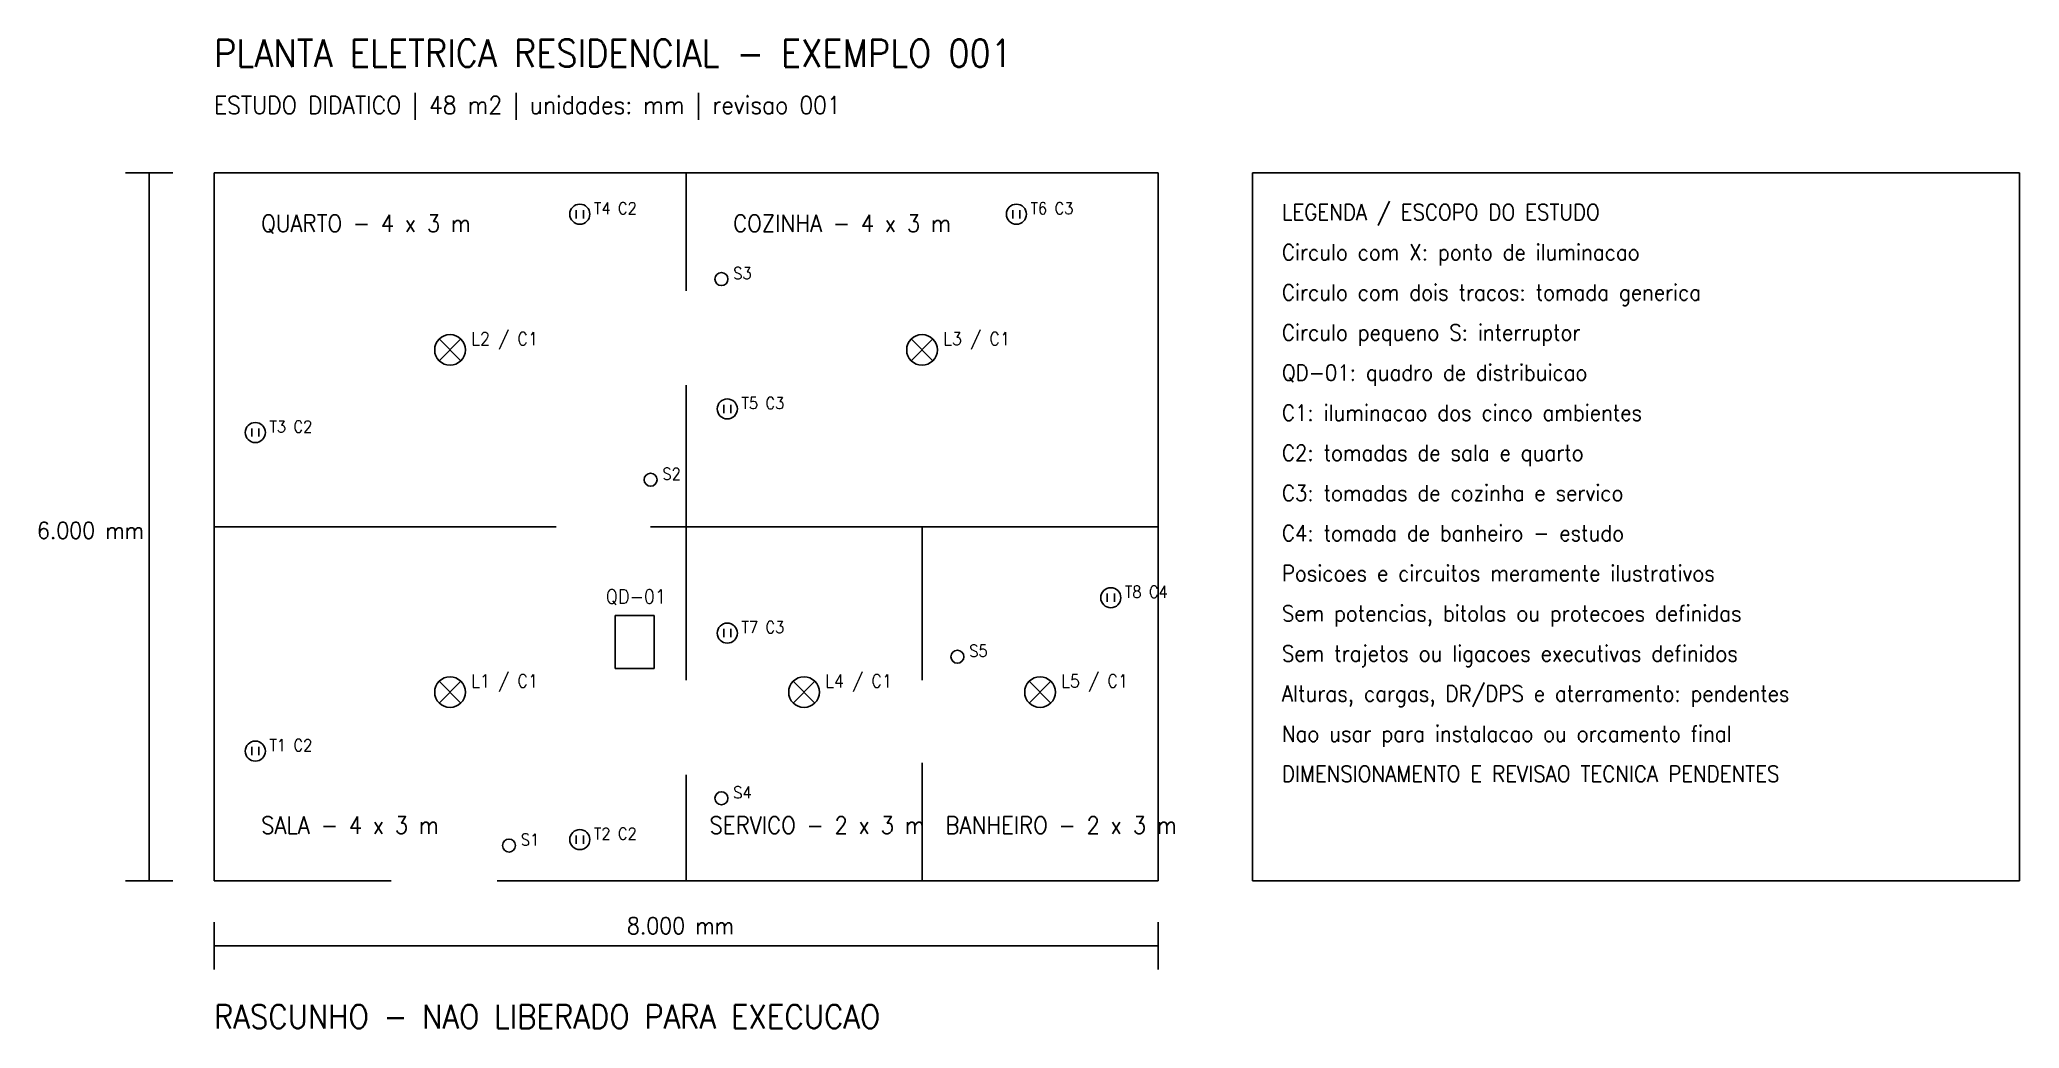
# Model space of a CAD drawing. Extents: x -1478 to 15300, y -1250 to 7130.
import ezdxf

# ---------------------------------------------------------------- set-up
doc = ezdxf.new("R2010")
doc.units = 0
for name, color, linetype in [('ARQUITETURA', 7, 'CONTINUOUS'), ('COTAS', 8, 'CONTINUOUS'), ('ILUMINACAO', 2, 'CONTINUOUS'), ('INTERRUPTORES', 3, 'CONTINUOUS'), ('LEGENDA', 7, 'CONTINUOUS'), ('QUADRO', 1, 'CONTINUOUS'), ('TEXTOS', 7, 'CONTINUOUS'), ('TOMADAS', 4, 'CONTINUOUS')]:
    doc.layers.add(name, color=color, linetype=linetype)
doc.styles.get("Standard").update_dxf_attribs({"font": 'standard'})

msp = doc.modelspace()

# ---------------------------------------------------------------- linework, layer by layer
at = {"layer": 'ARQUITETURA'}
for p, q in [((8000, 6000), (0, 6000)), ((0, 6000), (0, 0)), ((4000, 5000), (4000, 6000)), ((8000, 0), (8000, 6000)), ((4000, 1700), (4000, 4200)), ((0, 3000), (2900, 3000)), ((3700, 3000), (8000, 3000)), ((6000, 1700), (6000, 3000)), ((4000, 0), (4000, 900)), ((6000, 0), (6000, 1000)), ((0, 0), (1500, 0)), ((2400, 0), (8000, 0))]:
    msp.add_line(p, q, dxfattribs=at)
at = {"layer": 'COTAS'}
for p, q in [((-750, 6000), (-350, 6000)), ((-550, 0), (-550, 6000)), ((-750, 0), (-350, 0)), ((0, -750), (0, -350)), ((8000, -750), (8000, -350)), ((0, -550), (8000, -550))]:
    msp.add_line(p, q, dxfattribs=at)
at = {"layer": 'ILUMINACAO'}
for p, q in [((1910, 4410), (2090, 4590)), ((1910, 4590), (2090, 4410)), ((5910, 4410), (6090, 4590)), ((5910, 4590), (6090, 4410)), ((1910, 1510), (2090, 1690)), ((1910, 1690), (2090, 1510)), ((4910, 1510), (5090, 1690)), ((4910, 1690), (5090, 1510)), ((6910, 1510), (7090, 1690)), ((6910, 1690), (7090, 1510))]:
    msp.add_line(p, q, dxfattribs=at)
for centre in [(2000, 4500), (6000, 4500), (2000, 1600), (5000, 1600), (7000, 1600)]:
    msp.add_circle(centre, 130, dxfattribs=at)
at = {"layer": 'INTERRUPTORES'}
for centre in [(4300, 5100), (3700, 3400), (6300, 1900), (4300, 700), (2500, 300)]:
    msp.add_circle(centre, 55, dxfattribs=at)
at = {"layer": 'LEGENDA'}
for p, q in [((15300, 6000), (8800, 6000)), ((8800, 6000), (8800, 0)), ((15300, 0), (15300, 6000)), ((8800, 0), (15300, 0))]:
    msp.add_line(p, q, dxfattribs=at)
at = {"layer": 'QUADRO'}
for p, q in [((3730, 2250), (3400, 2250)), ((3400, 2250), (3400, 1800)), ((3730, 1800), (3730, 2250)), ((3400, 1800), (3730, 1800))]:
    msp.add_line(p, q, dxfattribs=at)
at = {"layer": 'TOMADAS'}
for p, q in [((3070, 5615), (3070, 5685)), ((3130, 5615), (3130, 5685)), ((6770, 5615), (6770, 5685)), ((6830, 5615), (6830, 5685)), ((4320, 3965), (4320, 4035)), ((4380, 3965), (4380, 4035)), ((320, 3765), (320, 3835)), ((380, 3765), (380, 3835)), ((7570, 2365), (7570, 2435)), ((7630, 2365), (7630, 2435)), ((4320, 2065), (4320, 2135)), ((4380, 2065), (4380, 2135)), ((320, 1065), (320, 1135)), ((380, 1065), (380, 1135)), ((3070, 315), (3070, 385)), ((3130, 315), (3130, 385))]:
    msp.add_line(p, q, dxfattribs=at)
for centre in [(3100, 5650), (6800, 5650), (4350, 4000), (350, 3800), (7600, 2400), (4350, 2100), (350, 1100), (3100, 350)]:
    msp.add_circle(centre, 85, dxfattribs=at)

# ---------------------------------------------------------------- texts
at = {"layer": 'COTAS'}
for s, p in [('6.000 mm', (-1500, 2900)), ('8.000 mm', (3500, -450))]:
    msp.add_text(s, height=140, dxfattribs=at).set_placement(p)
at = {"layer": 'ILUMINACAO'}
for s, p in [('L2 / C1', (2180, 4540)), ('L3 / C1', (6180, 4540)), ('L1 / C1', (2180, 1640)), ('L4 / C1', (5180, 1640)), ('L5 / C1', (7180, 1640))]:
    msp.add_text(s, height=110, dxfattribs=at).set_placement(p)
at = {"layer": 'INTERRUPTORES'}
for s, p in [('S3', (4400, 5100)), ('S2', (3800, 3400)), ('S5', (6400, 1900)), ('S4', (4400, 700)), ('S1', (2600, 300))]:
    msp.add_text(s, height=100, dxfattribs=at).set_placement(p)
at = {"layer": 'LEGENDA'}
for s, p in [('LEGENDA / ESCOPO DO ESTUDO', (9050, 5600)), ('Circulo com X: ponto de iluminacao', (9050, 5260)), ('Circulo com dois tracos: tomada generica', (9050, 4920)), ('Circulo pequeno S: interruptor', (9050, 4580)), ('QD-01: quadro de distribuicao', (9050, 4240)), ('C1: iluminacao dos cinco ambientes', (9050, 3900)), ('C2: tomadas de sala e quarto', (9050, 3560)), ('C3: tomadas de cozinha e servico', (9050, 3220)), ('C4: tomada de banheiro - estudo', (9050, 2880)), ('Posicoes e circuitos meramente ilustrativos', (9050, 2540)), ('Sem potencias, bitolas ou protecoes definidas', (9050, 2200)), ('Sem trajetos ou ligacoes executivas definidos', (9050, 1860)), ('Alturas, cargas, DR/DPS e aterramento: pendentes', (9050, 1520)), ('Nao usar para instalacao ou orcamento final', (9050, 1180)), ('DIMENSIONAMENTO E REVISAO TECNICA PENDENTES', (9050, 840))]:
    msp.add_text(s, height=135, dxfattribs=at).set_placement(p)
at = {"layer": 'QUADRO'}
msp.add_text('QD-01', height=120, dxfattribs=at).set_placement((3320, 2350))
at = {"layer": 'TEXTOS'}
for s, height, p in [('PLANTA ELETRICA RESIDENCIAL - EXEMPLO 001', 230, (0, 6900)), ('ESTUDO DIDATICO | 48 m2 | unidades: mm | revisao 001', 150, (0, 6500)), ('QUARTO - 4 x 3 m', 145, (400, 5500)), ('COZINHA - 4 x 3 m', 145, (4400, 5500)), ('SALA - 4 x 3 m', 145, (400, 400)), ('SERVICO - 2 x 3 m', 145, (4200, 400)), ('BANHEIRO - 2 x 3 m', 145, (6200, 400)), ('RASCUNHO - NAO LIBERADO PARA EXECUCAO', 200, (0, -1250))]:
    msp.add_text(s, height=height, dxfattribs=at).set_placement(p)
at = {"layer": 'TOMADAS'}
for s, p in [('T4 C2', (3220, 5650)), ('T6 C3', (6920, 5650)), ('T5 C3', (4470, 4000)), ('T3 C2', (470, 3800)), ('T8 C4', (7720, 2400)), ('T7 C3', (4470, 2100)), ('T1 C2', (470, 1100)), ('T2 C2', (3220, 350))]:
    msp.add_text(s, height=100, dxfattribs=at).set_placement(p)

doc.saveas('drawing.dxf')
